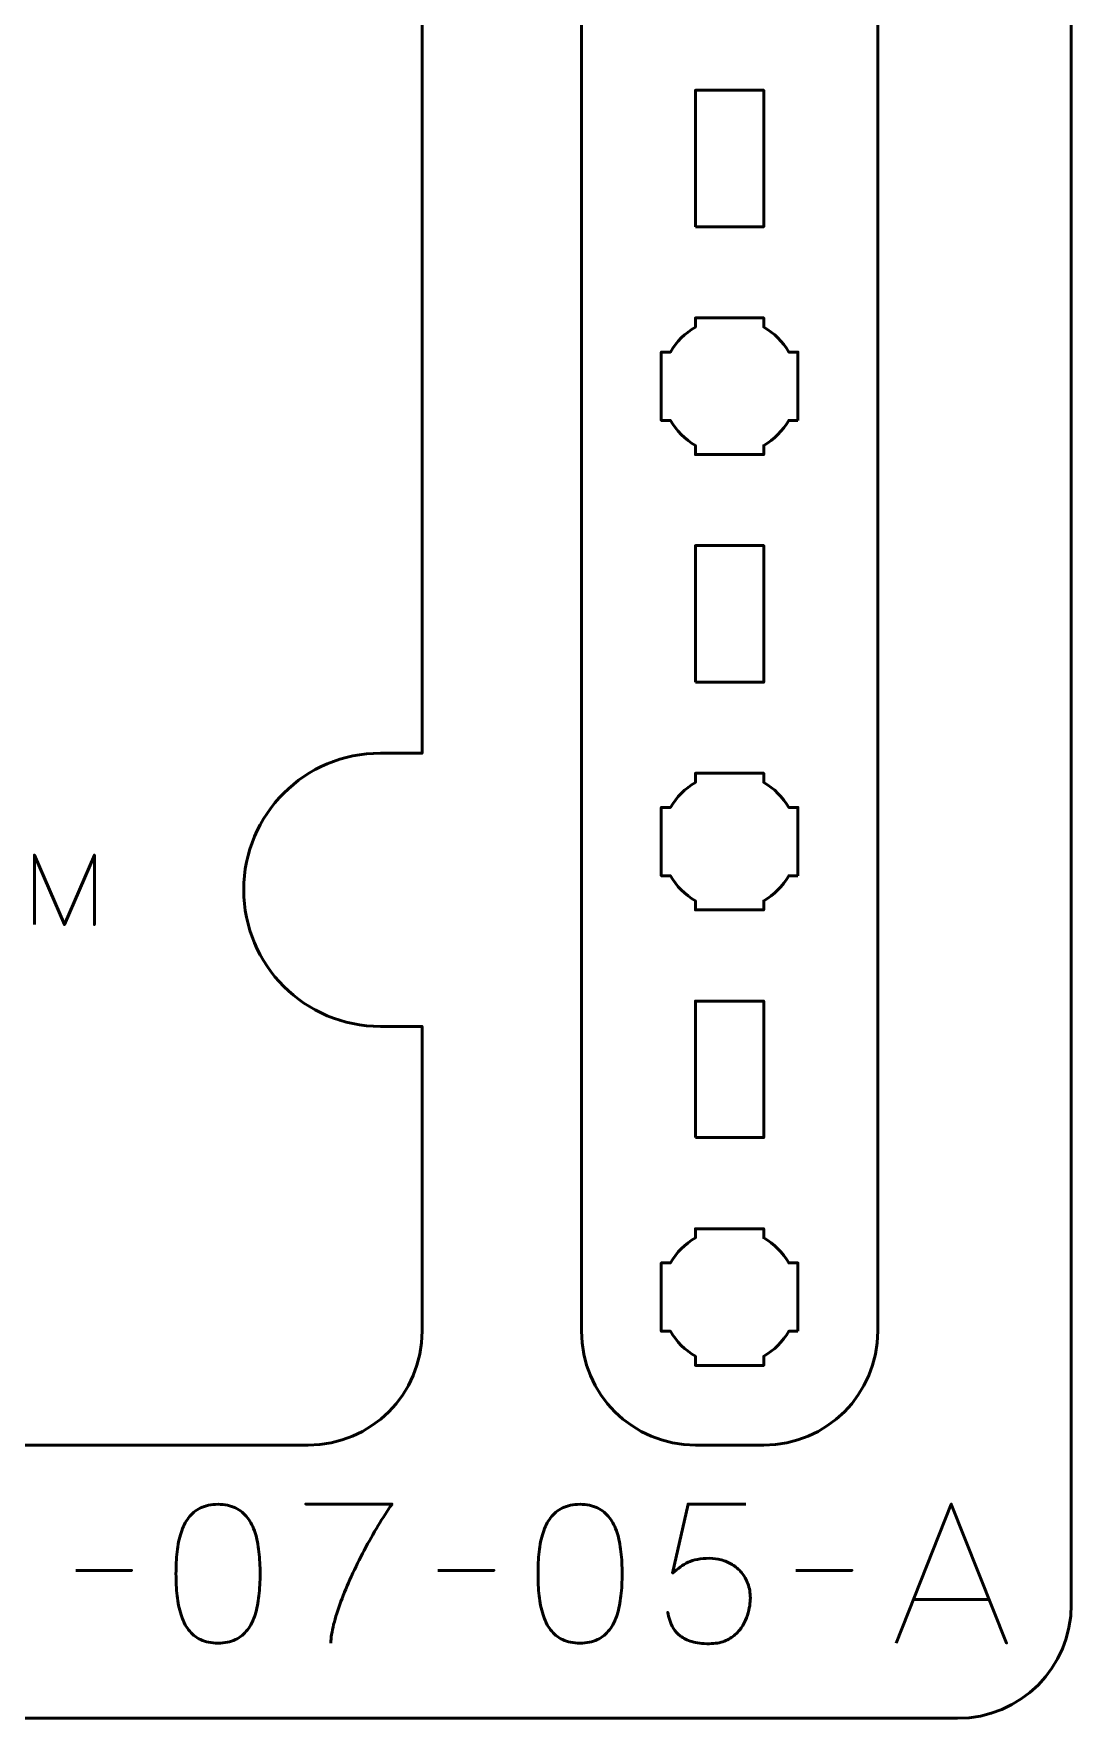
# Model space of a CAD drawing. Header units: centimetres. Extents: x -21 to 0, y -29.7 to 0.
# Drawn here: x -4.56 to 0, y -29.7 to -22.3 of the extents above; entities that cross this region are included whole.
import ezdxf

# ---------------------------------------------------------------- set-up
doc = ezdxf.new("R2010")
doc.units = ezdxf.units.CM
doc.header["$MEASUREMENT"] = 0
doc.layers.add('Layer 1', color=7, linetype='Continuous')

msp = doc.modelspace()

# ---------------------------------------------------------------- linework, layer by layer
at = {"layer": 'Layer 1', "color": 22, "lineweight": 53}
msp.add_open_spline([(-21.00003, -29.19995), (-21.00003, -29.19995), (-21.00003, -0.49992), (-21.00003, -0.49992), (-21.00003, -0.49992), (-21.00003, -0.22295), (-20.77694, 0.00004), (-20.49994, 0.00004), (-20.49994, 0.00004), (-20.49994, 0.00004), (-0.50008, 0.00004), (-0.50008, 0.00004), (-0.50008, 0.00004), (-0.22294, 0.00004), (0.00002, -0.22295), (0.00002, -0.49992), (0.00002, -0.49992), (0.00002, -0.49992), (0.00002, -29.19995), (0.00002, -29.19995), (0.00002, -29.19995), (0.00002, -29.47695), (-0.22294, -29.70004), (-0.50008, -29.70004), (-0.50008, -29.70004), (-0.50008, -29.70004), (-20.49994, -29.70004), (-20.49994, -29.70004), (-20.49994, -29.70004), (-20.77694, -29.70004), (-21.00003, -29.47695), (-21.00003, -29.19995)], degree=3, knots=[0, 0, 0, 0, 0.125, 0.125, 0.125, 0.125, 0.25, 0.25, 0.25, 0.25, 0.375, 0.375, 0.375, 0.375, 0.5, 0.5, 0.5, 0.5, 0.625, 0.625, 0.625, 0.625, 0.75, 0.75, 0.75, 0.75, 0.875, 0.875, 0.875, 0.875, 1, 1, 1, 1], dxfattribs=at)
at = {"layer": 'Layer 1', "color": 114, "lineweight": 53}
for points, knots in [([(-8.15002, -27.99995), (-8.15002, -27.99995), (-8.15002, -26.55), (-8.15002, -26.55), (-8.15002, -26.55), (-8.15002, -26.55), (-7.9125, -26.55), (-7.9125, -26.55), (-7.9125, -26.55), (-7.58118, -26.55), (-7.3125, -26.28131), (-7.3125, -25.95), (-7.3125, -25.95), (-7.3125, -25.61869), (-7.58118, -25.35), (-7.9125, -25.35), (-7.9125, -25.35), (-7.9125, -25.35), (-8.15002, -25.35), (-8.15002, -25.35), (-8.15002, -25.35), (-8.15002, -25.35), (-8.15002, -19.05), (-8.15002, -19.05), (-8.15002, -19.05), (-8.15002, -19.05), (-7.9125, -19.05), (-7.9125, -19.05), (-7.9125, -19.05), (-7.58118, -19.05), (-7.3125, -18.78132), (-7.3125, -18.45), (-7.3125, -18.45), (-7.3125, -18.11868), (-7.58118, -17.85), (-7.9125, -17.85), (-7.9125, -17.85), (-7.9125, -17.85), (-8.15002, -17.85), (-8.15002, -17.85), (-8.15002, -17.85), (-8.15002, -17.85), (-8.15002, -15.70005), (-8.15002, -15.70005), (-8.15002, -15.70005), (-8.15002, -15.42305), (-7.92693, -15.19995), (-7.64993, -15.19995), (-7.64993, -15.19995), (-7.64993, -15.19995), (-3.35007, -15.19995), (-3.35007, -15.19995), (-3.35007, -15.19995), (-3.07293, -15.19995), (-2.84997, -15.42305), (-2.84997, -15.70005), (-2.84997, -15.70005), (-2.84997, -15.70005), (-2.84997, -15.84998), (-2.84997, -15.84998), (-2.84997, -15.84998), (-2.84997, -15.84998), (-2.84997, -17.1615), (-2.84997, -17.1615), (-2.84997, -17.1615), (-2.84997, -17.1615), (-3.083, -17.1615), (-3.083, -17.1615), (-3.083, -17.1615), (-3.41432, -17.1615), (-3.683, -17.43018), (-3.683, -17.7615), (-3.683, -17.7615), (-3.683, -18.09282), (-3.41432, -18.3615), (-3.083, -18.3615), (-3.083, -18.3615), (-3.083, -18.3615), (-2.84997, -18.3615), (-2.84997, -18.3615), (-2.84997, -18.3615), (-2.84997, -18.3615), (-2.84997, -20.25), (-2.84997, -20.25), (-2.84997, -20.25), (-2.84997, -20.25), (-3.5875, -20.25), (-3.5875, -20.25), (-3.5875, -20.25), (-3.91882, -20.25), (-4.1875, -20.51868), (-4.1875, -20.85), (-4.1875, -20.85), (-4.1875, -21.18132), (-3.91882, -21.45), (-3.5875, -21.45), (-3.5875, -21.45), (-3.5875, -21.45), (-2.84997, -21.45), (-2.84997, -21.45), (-2.84997, -21.45), (-2.84997, -21.45), (-2.84997, -25.4615), (-2.84997, -25.4615), (-2.84997, -25.4615), (-2.84997, -25.4615), (-3.033, -25.4615), (-3.033, -25.4615), (-3.033, -25.4615), (-3.36432, -25.4615), (-3.633, -25.73019), (-3.633, -26.0615), (-3.633, -26.0615), (-3.633, -26.39281), (-3.36432, -26.6615), (-3.033, -26.6615), (-3.033, -26.6615), (-3.033, -26.6615), (-2.84997, -26.6615), (-2.84997, -26.6615), (-2.84997, -26.6615), (-2.84997, -26.6615), (-2.84997, -27.99995), (-2.84997, -27.99995), (-2.84997, -27.99995), (-2.84997, -28.27695), (-3.07293, -28.50005), (-3.35007, -28.50005), (-3.35007, -28.50005), (-3.35007, -28.50005), (-7.64993, -28.50005), (-7.64993, -28.50005), (-7.64993, -28.50005), (-7.92693, -28.50005), (-8.15002, -28.27695), (-8.15002, -27.99995)], [0, 0, 0, 0, 0.0294118, 0.0294118, 0.0294118, 0.0294118, 0.0588235, 0.0588235, 0.0588235, 0.0588235, 0.0882353, 0.0882353, 0.0882353, 0.0882353, 0.1176471, 0.1176471, 0.1176471, 0.1176471, 0.1470588, 0.1470588, 0.1470588, 0.1470588, 0.1764706, 0.1764706, 0.1764706, 0.1764706, 0.2058824, 0.2058824, 0.2058824, 0.2058824, 0.2352941, 0.2352941, 0.2352941, 0.2352941, 0.2647059, 0.2647059, 0.2647059, 0.2647059, 0.2941176, 0.2941176, 0.2941176, 0.2941176, 0.3235294, 0.3235294, 0.3235294, 0.3235294, 0.3529412, 0.3529412, 0.3529412, 0.3529412, 0.3823529, 0.3823529, 0.3823529, 0.3823529, 0.4117647, 0.4117647, 0.4117647, 0.4117647, 0.4411765, 0.4411765, 0.4411765, 0.4411765, 0.4705882, 0.4705882, 0.4705882, 0.4705882, 0.5, 0.5, 0.5, 0.5, 0.5294118, 0.5294118, 0.5294118, 0.5294118, 0.5588235, 0.5588235, 0.5588235, 0.5588235, 0.5882353, 0.5882353, 0.5882353, 0.5882353, 0.6176471, 0.6176471, 0.6176471, 0.6176471, 0.6470588, 0.6470588, 0.6470588, 0.6470588, 0.6764706, 0.6764706, 0.6764706, 0.6764706, 0.7058824, 0.7058824, 0.7058824, 0.7058824, 0.7352941, 0.7352941, 0.7352941, 0.7352941, 0.7647059, 0.7647059, 0.7647059, 0.7647059, 0.7941176, 0.7941176, 0.7941176, 0.7941176, 0.8235294, 0.8235294, 0.8235294, 0.8235294, 0.8529412, 0.8529412, 0.8529412, 0.8529412, 0.8823529, 0.8823529, 0.8823529, 0.8823529, 0.9117647, 0.9117647, 0.9117647, 0.9117647, 0.9411765, 0.9411765, 0.9411765, 0.9411765, 0.9705882, 0.9705882, 0.9705882, 0.9705882, 1, 1, 1, 1]), ([(-2.15, -27.99996), (-2.15, -27.99996), (-2.15, -21.69999), (-2.15, -21.69999), (-2.15, -21.69999), (-2.15, -21.42302), (-1.92691, -21.20003), (-1.64991, -21.20003), (-1.64991, -21.20003), (-1.64991, -21.20003), (-1.3499, -21.20003), (-1.3499, -21.20003), (-1.3499, -21.20003), (-1.07294, -21.20003), (-0.84998, -21.42302), (-0.84998, -21.69999), (-0.84998, -21.69999), (-0.84998, -21.69999), (-0.84998, -27.99996), (-0.84998, -27.99996), (-0.84998, -27.99996), (-0.84998, -28.27696), (-1.07294, -28.50005), (-1.3499, -28.50005), (-1.3499, -28.50005), (-1.3499, -28.50005), (-1.64991, -28.50005), (-1.64991, -28.50005), (-1.64991, -28.50005), (-1.92691, -28.50005), (-2.15, -28.27696), (-2.15, -27.99996)], [0, 0, 0, 0, 0.125, 0.125, 0.125, 0.125, 0.25, 0.25, 0.25, 0.25, 0.375, 0.375, 0.375, 0.375, 0.5, 0.5, 0.5, 0.5, 0.625, 0.625, 0.625, 0.625, 0.75, 0.75, 0.75, 0.75, 0.875, 0.875, 0.875, 0.875, 1, 1, 1, 1])]:
    msp.add_open_spline(points, degree=3, knots=knots, dxfattribs=at)
at = {"layer": 'Layer 1', "lineweight": 53}
for points, knots in [([(-1.64991, -23.14998), (-1.64991, -23.14998), (-1.64991, -22.54997), (-1.64991, -22.54997), (-1.64991, -22.54997), (-1.64991, -22.54997), (-1.3499, -22.54997), (-1.3499, -22.54997), (-1.3499, -22.54997), (-1.3499, -22.54997), (-1.3499, -23.14998), (-1.3499, -23.14998), (-1.3499, -23.14998), (-1.3499, -23.14998), (-1.64991, -23.14998), (-1.64991, -23.14998)], [0, 0, 0, 0, 0.25, 0.25, 0.25, 0.25, 0.5, 0.5, 0.5, 0.5, 0.75, 0.75, 0.75, 0.75, 1, 1, 1, 1]), ([(-1.19997, -24.0001), (-1.19997, -24.0001), (-1.24008, -24.0001), (-1.24008, -24.0001), (-1.24008, -24.0001), (-1.2664, -24.04557), (-1.30443, -24.08346), (-1.3499, -24.10992), (-1.3499, -24.10992), (-1.3499, -24.10992), (-1.3499, -24.15003), (-1.3499, -24.15003), (-1.3499, -24.15003), (-1.3499, -24.15003), (-1.49998, -24.15003), (-1.49998, -24.15003), (-1.49998, -24.15003), (-1.49998, -24.15003), (-1.64991, -24.15003), (-1.64991, -24.15003), (-1.64991, -24.15003), (-1.64991, -24.15003), (-1.64991, -24.10992), (-1.64991, -24.10992), (-1.64991, -24.10992), (-1.69552, -24.08346), (-1.73344, -24.04557), (-1.75976, -24.0001), (-1.75976, -24.0001), (-1.75976, -24.0001), (-1.79998, -24.0001), (-1.79998, -24.0001), (-1.79998, -24.0001), (-1.79998, -24.0001), (-1.79998, -23.85003), (-1.79998, -23.85003), (-1.79998, -23.85003), (-1.79998, -23.85003), (-1.79998, -23.7001), (-1.79998, -23.7001), (-1.79998, -23.7001), (-1.79998, -23.7001), (-1.75976, -23.7001), (-1.75976, -23.7001), (-1.75976, -23.7001), (-1.73344, -23.65448), (-1.69552, -23.61656), (-1.64991, -23.59024), (-1.64991, -23.59024), (-1.64991, -23.59024), (-1.64991, -23.55003), (-1.64991, -23.55003), (-1.64991, -23.55003), (-1.64991, -23.55003), (-1.49998, -23.55003), (-1.49998, -23.55003), (-1.49998, -23.55003), (-1.49998, -23.55003), (-1.3499, -23.55003), (-1.3499, -23.55003), (-1.3499, -23.55003), (-1.3499, -23.55003), (-1.3499, -23.59024), (-1.3499, -23.59024), (-1.3499, -23.59024), (-1.30443, -23.61656), (-1.2664, -23.65448), (-1.24008, -23.7001), (-1.24008, -23.7001), (-1.24008, -23.7001), (-1.19997, -23.7001), (-1.19997, -23.7001), (-1.19997, -23.7001), (-1.19997, -23.7001), (-1.19997, -23.85003), (-1.19997, -23.85003), (-1.19997, -23.85003), (-1.19997, -23.85003), (-1.19997, -24.0001), (-1.19997, -24.0001)], [0, 0, 0, 0, 0.05, 0.05, 0.05, 0.05, 0.1, 0.1, 0.1, 0.1, 0.15, 0.15, 0.15, 0.15, 0.2, 0.2, 0.2, 0.2, 0.25, 0.25, 0.25, 0.25, 0.3, 0.3, 0.3, 0.3, 0.35, 0.35, 0.35, 0.35, 0.4, 0.4, 0.4, 0.4, 0.45, 0.45, 0.45, 0.45, 0.5, 0.5, 0.5, 0.5, 0.55, 0.55, 0.55, 0.55, 0.6, 0.6, 0.6, 0.6, 0.65, 0.65, 0.65, 0.65, 0.7, 0.7, 0.7, 0.7, 0.75, 0.75, 0.75, 0.75, 0.8, 0.8, 0.8, 0.8, 0.85, 0.85, 0.85, 0.85, 0.9, 0.9, 0.9, 0.9, 0.95, 0.95, 0.95, 0.95, 1, 1, 1, 1]), ([(-1.64991, -25.15004), (-1.64991, -25.15004), (-1.64991, -24.55005), (-1.64991, -24.55005), (-1.64991, -24.55005), (-1.64991, -24.55005), (-1.3499, -24.55005), (-1.3499, -24.55005), (-1.3499, -24.55005), (-1.3499, -24.55005), (-1.3499, -25.15004), (-1.3499, -25.15004), (-1.3499, -25.15004), (-1.3499, -25.15004), (-1.64991, -25.15004), (-1.64991, -25.15004)], [0, 0, 0, 0, 0.25, 0.25, 0.25, 0.25, 0.5, 0.5, 0.5, 0.5, 0.75, 0.75, 0.75, 0.75, 1, 1, 1, 1]), ([(-1.19997, -26.00002), (-1.19997, -26.00002), (-1.24008, -26.00002), (-1.24008, -26.00002), (-1.24008, -26.00002), (-1.2664, -26.0455), (-1.30443, -26.08353), (-1.3499, -26.10984), (-1.3499, -26.10984), (-1.3499, -26.10984), (-1.3499, -26.14995), (-1.3499, -26.14995), (-1.3499, -26.14995), (-1.3499, -26.14995), (-1.49998, -26.14995), (-1.49998, -26.14995), (-1.49998, -26.14995), (-1.49998, -26.14995), (-1.64991, -26.14995), (-1.64991, -26.14995), (-1.64991, -26.14995), (-1.64991, -26.14995), (-1.64991, -26.10984), (-1.64991, -26.10984), (-1.64991, -26.10984), (-1.69552, -26.08353), (-1.73344, -26.0455), (-1.75976, -26.00002), (-1.75976, -26.00002), (-1.75976, -26.00002), (-1.79998, -26.00002), (-1.79998, -26.00002), (-1.79998, -26.00002), (-1.79998, -26.00002), (-1.79998, -25.84995), (-1.79998, -25.84995), (-1.79998, -25.84995), (-1.79998, -25.84995), (-1.79998, -25.70002), (-1.79998, -25.70002), (-1.79998, -25.70002), (-1.79998, -25.70002), (-1.75976, -25.70002), (-1.75976, -25.70002), (-1.75976, -25.70002), (-1.73344, -25.65455), (-1.69552, -25.61652), (-1.64991, -25.5902), (-1.64991, -25.5902), (-1.64991, -25.5902), (-1.64991, -25.54995), (-1.64991, -25.54995), (-1.64991, -25.54995), (-1.64991, -25.54995), (-1.49998, -25.54995), (-1.49998, -25.54995), (-1.49998, -25.54995), (-1.49998, -25.54995), (-1.3499, -25.54995), (-1.3499, -25.54995), (-1.3499, -25.54995), (-1.3499, -25.54995), (-1.3499, -25.5902), (-1.3499, -25.5902), (-1.3499, -25.5902), (-1.30443, -25.61652), (-1.2664, -25.65455), (-1.24008, -25.70002), (-1.24008, -25.70002), (-1.24008, -25.70002), (-1.19997, -25.70002), (-1.19997, -25.70002), (-1.19997, -25.70002), (-1.19997, -25.70002), (-1.19997, -25.84995), (-1.19997, -25.84995), (-1.19997, -25.84995), (-1.19997, -25.84995), (-1.19997, -26.00002), (-1.19997, -26.00002)], [0, 0, 0, 0, 0.05, 0.05, 0.05, 0.05, 0.1, 0.1, 0.1, 0.1, 0.15, 0.15, 0.15, 0.15, 0.2, 0.2, 0.2, 0.2, 0.25, 0.25, 0.25, 0.25, 0.3, 0.3, 0.3, 0.3, 0.35, 0.35, 0.35, 0.35, 0.4, 0.4, 0.4, 0.4, 0.45, 0.45, 0.45, 0.45, 0.5, 0.5, 0.5, 0.5, 0.55, 0.55, 0.55, 0.55, 0.6, 0.6, 0.6, 0.6, 0.65, 0.65, 0.65, 0.65, 0.7, 0.7, 0.7, 0.7, 0.75, 0.75, 0.75, 0.75, 0.8, 0.8, 0.8, 0.8, 0.85, 0.85, 0.85, 0.85, 0.9, 0.9, 0.9, 0.9, 0.95, 0.95, 0.95, 0.95, 1, 1, 1, 1]), ([(-1.64991, -27.15001), (-1.64991, -27.15001), (-1.64991, -26.55), (-1.64991, -26.55), (-1.64991, -26.55), (-1.64991, -26.55), (-1.3499, -26.55), (-1.3499, -26.55), (-1.3499, -26.55), (-1.3499, -26.55), (-1.3499, -27.15001), (-1.3499, -27.15001), (-1.3499, -27.15001), (-1.3499, -27.15001), (-1.64991, -27.15001), (-1.64991, -27.15001)], [0, 0, 0, 0, 0.25, 0.25, 0.25, 0.25, 0.5, 0.5, 0.5, 0.5, 0.75, 0.75, 0.75, 0.75, 1, 1, 1, 1]), ([(-1.19997, -27.99996), (-1.19997, -27.99996), (-1.24008, -27.99996), (-1.24008, -27.99996), (-1.24008, -27.99996), (-1.2664, -28.04557), (-1.30443, -28.08349), (-1.3499, -28.10981), (-1.3499, -28.10981), (-1.3499, -28.10981), (-1.3499, -28.15003), (-1.3499, -28.15003), (-1.3499, -28.15003), (-1.3499, -28.15003), (-1.49998, -28.15003), (-1.49998, -28.15003), (-1.49998, -28.15003), (-1.49998, -28.15003), (-1.64991, -28.15003), (-1.64991, -28.15003), (-1.64991, -28.15003), (-1.64991, -28.15003), (-1.64991, -28.10981), (-1.64991, -28.10981), (-1.64991, -28.10981), (-1.69552, -28.08349), (-1.73344, -28.04557), (-1.75976, -27.99996), (-1.75976, -27.99996), (-1.75976, -27.99996), (-1.79998, -27.99996), (-1.79998, -27.99996), (-1.79998, -27.99996), (-1.79998, -27.99996), (-1.79998, -27.85003), (-1.79998, -27.85003), (-1.79998, -27.85003), (-1.79998, -27.85003), (-1.79998, -27.69995), (-1.79998, -27.69995), (-1.79998, -27.69995), (-1.79998, -27.69995), (-1.75976, -27.69995), (-1.75976, -27.69995), (-1.75976, -27.69995), (-1.73344, -27.65448), (-1.69552, -27.61645), (-1.64991, -27.59013), (-1.64991, -27.59013), (-1.64991, -27.59013), (-1.64991, -27.55002), (-1.64991, -27.55002), (-1.64991, -27.55002), (-1.64991, -27.55002), (-1.49998, -27.55002), (-1.49998, -27.55002), (-1.49998, -27.55002), (-1.49998, -27.55002), (-1.3499, -27.55002), (-1.3499, -27.55002), (-1.3499, -27.55002), (-1.3499, -27.55002), (-1.3499, -27.59013), (-1.3499, -27.59013), (-1.3499, -27.59013), (-1.30443, -27.61645), (-1.2664, -27.65448), (-1.24008, -27.69995), (-1.24008, -27.69995), (-1.24008, -27.69995), (-1.19997, -27.69995), (-1.19997, -27.69995), (-1.19997, -27.69995), (-1.19997, -27.69995), (-1.19997, -27.85003), (-1.19997, -27.85003), (-1.19997, -27.85003), (-1.19997, -27.85003), (-1.19997, -27.99996), (-1.19997, -27.99996)], [0, 0, 0, 0, 0.05, 0.05, 0.05, 0.05, 0.1, 0.1, 0.1, 0.1, 0.15, 0.15, 0.15, 0.15, 0.2, 0.2, 0.2, 0.2, 0.25, 0.25, 0.25, 0.25, 0.3, 0.3, 0.3, 0.3, 0.35, 0.35, 0.35, 0.35, 0.4, 0.4, 0.4, 0.4, 0.45, 0.45, 0.45, 0.45, 0.5, 0.5, 0.5, 0.5, 0.55, 0.55, 0.55, 0.55, 0.6, 0.6, 0.6, 0.6, 0.65, 0.65, 0.65, 0.65, 0.7, 0.7, 0.7, 0.7, 0.75, 0.75, 0.75, 0.75, 0.8, 0.8, 0.8, 0.8, 0.85, 0.85, 0.85, 0.85, 0.9, 0.9, 0.9, 0.9, 0.95, 0.95, 0.95, 0.95, 1, 1, 1, 1])]:
    msp.add_open_spline(points, degree=3, knots=knots, dxfattribs=at)
at = {"layer": 'Layer 1', "color": 30, "lineweight": 53}
for points, knots in [([(-4.55175, -26.21453), (-4.55175, -26.21453), (-4.55175, -25.90931), (-4.55175, -25.90931), (-4.55175, -25.90931), (-4.55175, -25.90931), (-4.42052, -26.21453), (-4.42052, -26.21453), (-4.42052, -26.21453), (-4.42052, -26.21453), (-4.28886, -25.90931), (-4.28886, -25.90931), (-4.28886, -25.90931), (-4.28886, -25.90931), (-4.28886, -26.21453), (-4.28886, -26.21453), (-4.28886, -26.21453), (-4.28886, -26.21453), (-4.28886, -25.90931), (-4.28886, -25.90931), (-4.28886, -25.90931), (-4.28886, -25.90931), (-4.42052, -26.21453), (-4.42052, -26.21453), (-4.42052, -26.21453), (-4.42052, -26.21453), (-4.55175, -25.90931), (-4.55175, -25.90931), (-4.55175, -25.90931), (-4.55175, -25.90931), (-4.55175, -26.21453), (-4.55175, -26.21453)], [0, 0, 0, 0, 0.125, 0.125, 0.125, 0.125, 0.25, 0.25, 0.25, 0.25, 0.375, 0.375, 0.375, 0.375, 0.5, 0.5, 0.5, 0.5, 0.625, 0.625, 0.625, 0.625, 0.75, 0.75, 0.75, 0.75, 0.875, 0.875, 0.875, 0.875, 1, 1, 1, 1]), ([(-3.74579, -29.36992), (-3.71615, -29.36978), (-3.69061, -29.36456), (-3.6693, -29.3544), (-3.6693, -29.3544), (-3.64814, -29.34424), (-3.6305, -29.3297), (-3.61639, -29.31122), (-3.61639, -29.31122), (-3.60242, -29.29259), (-3.59141, -29.27058), (-3.58322, -29.24518), (-3.58322, -29.24518), (-3.57518, -29.21978), (-3.5694, -29.19198), (-3.56615, -29.1615), (-3.56615, -29.1615), (-3.56276, -29.13102), (-3.56107, -29.09899), (-3.56121, -29.06512), (-3.56121, -29.06512), (-3.56107, -29.03139), (-3.56276, -28.99936), (-3.56615, -28.96902), (-3.56615, -28.96902), (-3.5694, -28.93868), (-3.57518, -28.91074), (-3.58322, -28.88534), (-3.58322, -28.88534), (-3.59141, -28.86008), (-3.60242, -28.83807), (-3.61639, -28.8193), (-3.61639, -28.8193), (-3.6305, -28.80068), (-3.64814, -28.78614), (-3.6693, -28.77598), (-3.6693, -28.77598), (-3.69061, -28.76568), (-3.71615, -28.76046), (-3.74579, -28.76032), (-3.74579, -28.76032), (-3.77542, -28.76046), (-3.80096, -28.76568), (-3.82227, -28.77598), (-3.82227, -28.77598), (-3.84343, -28.78614), (-3.86107, -28.80068), (-3.87518, -28.8193), (-3.87518, -28.8193), (-3.88916, -28.83807), (-3.90016, -28.86008), (-3.90835, -28.88534), (-3.90835, -28.88534), (-3.91639, -28.91074), (-3.92218, -28.93868), (-3.92542, -28.96902), (-3.92542, -28.96902), (-3.92881, -28.99936), (-3.9305, -29.03139), (-3.93036, -29.06512), (-3.93036, -29.06512), (-3.9305, -29.09899), (-3.92881, -29.13102), (-3.92542, -29.1615), (-3.92542, -29.1615), (-3.92218, -29.19198), (-3.91639, -29.21978), (-3.90835, -29.24518), (-3.90835, -29.24518), (-3.90016, -29.27058), (-3.88916, -29.29259), (-3.87518, -29.31122), (-3.87518, -29.31122), (-3.86107, -29.3297), (-3.84343, -29.34424), (-3.82227, -29.3544), (-3.82227, -29.3544), (-3.80096, -29.36456), (-3.77542, -29.36978), (-3.74579, -29.36992)], [0, 0, 0, 0, 0.05, 0.05, 0.05, 0.05, 0.1, 0.1, 0.1, 0.1, 0.15, 0.15, 0.15, 0.15, 0.2, 0.2, 0.2, 0.2, 0.25, 0.25, 0.25, 0.25, 0.3, 0.3, 0.3, 0.3, 0.35, 0.35, 0.35, 0.35, 0.4, 0.4, 0.4, 0.4, 0.45, 0.45, 0.45, 0.45, 0.5, 0.5, 0.5, 0.5, 0.55, 0.55, 0.55, 0.55, 0.6, 0.6, 0.6, 0.6, 0.65, 0.65, 0.65, 0.65, 0.7, 0.7, 0.7, 0.7, 0.75, 0.75, 0.75, 0.75, 0.8, 0.8, 0.8, 0.8, 0.85, 0.85, 0.85, 0.85, 0.9, 0.9, 0.9, 0.9, 0.95, 0.95, 0.95, 0.95, 1, 1, 1, 1]), ([(-3.74579, -29.36992), (-3.71615, -29.36978), (-3.69061, -29.36456), (-3.6693, -29.3544), (-3.6693, -29.3544), (-3.64814, -29.34424), (-3.6305, -29.3297), (-3.61639, -29.31122), (-3.61639, -29.31122), (-3.60242, -29.29259), (-3.59141, -29.27058), (-3.58322, -29.24518), (-3.58322, -29.24518), (-3.57518, -29.21978), (-3.5694, -29.19198), (-3.56615, -29.1615), (-3.56615, -29.1615), (-3.56276, -29.13102), (-3.56107, -29.09899), (-3.56121, -29.06512), (-3.56121, -29.06512), (-3.56107, -29.03139), (-3.56276, -28.99936), (-3.56615, -28.96902), (-3.56615, -28.96902), (-3.5694, -28.93868), (-3.57518, -28.91074), (-3.58322, -28.88534), (-3.58322, -28.88534), (-3.59141, -28.86008), (-3.60242, -28.83807), (-3.61639, -28.8193), (-3.61639, -28.8193), (-3.6305, -28.80068), (-3.64814, -28.78614), (-3.6693, -28.77598), (-3.6693, -28.77598), (-3.69061, -28.76568), (-3.71615, -28.76046), (-3.74579, -28.76032), (-3.74579, -28.76032), (-3.77542, -28.76046), (-3.80096, -28.76568), (-3.82227, -28.77598), (-3.82227, -28.77598), (-3.84343, -28.78614), (-3.86107, -28.80068), (-3.87518, -28.8193), (-3.87518, -28.8193), (-3.88916, -28.83807), (-3.90016, -28.86008), (-3.90835, -28.88534), (-3.90835, -28.88534), (-3.91639, -28.91074), (-3.92218, -28.93868), (-3.92542, -28.96902), (-3.92542, -28.96902), (-3.92881, -28.99936), (-3.9305, -29.03139), (-3.93036, -29.06512), (-3.93036, -29.06512), (-3.9305, -29.09899), (-3.92881, -29.13102), (-3.92542, -29.1615), (-3.92542, -29.1615), (-3.92218, -29.19198), (-3.91639, -29.21978), (-3.90835, -29.24518), (-3.90835, -29.24518), (-3.90016, -29.27058), (-3.88916, -29.29259), (-3.87518, -29.31122), (-3.87518, -29.31122), (-3.86107, -29.3297), (-3.84343, -29.34424), (-3.82227, -29.3544), (-3.82227, -29.3544), (-3.80096, -29.36456), (-3.77542, -29.36978), (-3.74579, -29.36992)], [0, 0, 0, 0, 0.05, 0.05, 0.05, 0.05, 0.1, 0.1, 0.1, 0.1, 0.15, 0.15, 0.15, 0.15, 0.2, 0.2, 0.2, 0.2, 0.25, 0.25, 0.25, 0.25, 0.3, 0.3, 0.3, 0.3, 0.35, 0.35, 0.35, 0.35, 0.4, 0.4, 0.4, 0.4, 0.45, 0.45, 0.45, 0.45, 0.5, 0.5, 0.5, 0.5, 0.55, 0.55, 0.55, 0.55, 0.6, 0.6, 0.6, 0.6, 0.65, 0.65, 0.65, 0.65, 0.7, 0.7, 0.7, 0.7, 0.75, 0.75, 0.75, 0.75, 0.8, 0.8, 0.8, 0.8, 0.85, 0.85, 0.85, 0.85, 0.9, 0.9, 0.9, 0.9, 0.95, 0.95, 0.95, 0.95, 1, 1, 1, 1]), ([(-3.25048, -29.36992), (-3.25006, -29.34635), (-3.24597, -29.31912), (-3.23821, -29.28808), (-3.23821, -29.28808), (-3.23044, -29.25689), (-3.21986, -29.2233), (-3.20646, -29.18732), (-3.20646, -29.18732), (-3.19305, -29.15134), (-3.17753, -29.11437), (-3.16003, -29.07613), (-3.16003, -29.07613), (-3.14267, -29.03788), (-3.12391, -29.00007), (-3.10401, -28.96239), (-3.10401, -28.96239), (-3.08411, -28.92471), (-3.06379, -28.88859), (-3.04305, -28.85402), (-3.04305, -28.85402), (-3.0223, -28.81958), (-3.00198, -28.78812), (-2.98209, -28.75947), (-2.98209, -28.75947), (-2.98209, -28.75947), (-3.36055, -28.75947), (-3.36055, -28.75947), (-3.36055, -28.75947), (-3.36055, -28.75947), (-2.98209, -28.75947), (-2.98209, -28.75947), (-2.98209, -28.75947), (-3.00198, -28.78812), (-3.0223, -28.81958), (-3.04305, -28.85402), (-3.04305, -28.85402), (-3.06379, -28.88859), (-3.08411, -28.92471), (-3.10401, -28.96239), (-3.10401, -28.96239), (-3.12391, -29.00007), (-3.14267, -29.03788), (-3.16003, -29.07613), (-3.16003, -29.07613), (-3.17753, -29.11437), (-3.19305, -29.15134), (-3.20646, -29.18732), (-3.20646, -29.18732), (-3.21986, -29.2233), (-3.23044, -29.25689), (-3.23821, -29.28808), (-3.23821, -29.28808), (-3.24597, -29.31912), (-3.25006, -29.34635), (-3.25048, -29.36992)], [0, 0, 0, 0, 0.0714286, 0.0714286, 0.0714286, 0.0714286, 0.1428571, 0.1428571, 0.1428571, 0.1428571, 0.2142857, 0.2142857, 0.2142857, 0.2142857, 0.2857143, 0.2857143, 0.2857143, 0.2857143, 0.3571429, 0.3571429, 0.3571429, 0.3571429, 0.4285714, 0.4285714, 0.4285714, 0.4285714, 0.5, 0.5, 0.5, 0.5, 0.5714286, 0.5714286, 0.5714286, 0.5714286, 0.6428571, 0.6428571, 0.6428571, 0.6428571, 0.7142857, 0.7142857, 0.7142857, 0.7142857, 0.7857143, 0.7857143, 0.7857143, 0.7857143, 0.8571429, 0.8571429, 0.8571429, 0.8571429, 0.9285714, 0.9285714, 0.9285714, 0.9285714, 1, 1, 1, 1]), ([(-2.15659, -29.36992), (-2.12695, -29.36978), (-2.10141, -29.36456), (-2.0801, -29.3544), (-2.0801, -29.3544), (-2.05894, -29.34424), (-2.0413, -29.3297), (-2.02719, -29.31122), (-2.02719, -29.31122), (-2.01322, -29.29259), (-2.00221, -29.27058), (-1.99402, -29.24518), (-1.99402, -29.24518), (-1.98598, -29.21978), (-1.9802, -29.19198), (-1.97695, -29.1615), (-1.97695, -29.1615), (-1.97356, -29.13102), (-1.97187, -29.09899), (-1.97201, -29.06512), (-1.97201, -29.06512), (-1.97187, -29.03139), (-1.97356, -28.99936), (-1.97695, -28.96902), (-1.97695, -28.96902), (-1.9802, -28.93868), (-1.98598, -28.91074), (-1.99402, -28.88534), (-1.99402, -28.88534), (-2.00221, -28.86008), (-2.01322, -28.83807), (-2.02719, -28.8193), (-2.02719, -28.8193), (-2.0413, -28.80068), (-2.05894, -28.78614), (-2.0801, -28.77598), (-2.0801, -28.77598), (-2.10141, -28.76568), (-2.12695, -28.76046), (-2.15659, -28.76032), (-2.15659, -28.76032), (-2.18622, -28.76046), (-2.21176, -28.76568), (-2.23307, -28.77598), (-2.23307, -28.77598), (-2.25423, -28.78614), (-2.27187, -28.80068), (-2.28598, -28.8193), (-2.28598, -28.8193), (-2.29996, -28.83807), (-2.31096, -28.86008), (-2.31915, -28.88534), (-2.31915, -28.88534), (-2.32719, -28.91074), (-2.33298, -28.93868), (-2.33622, -28.96902), (-2.33622, -28.96902), (-2.33961, -28.99936), (-2.3413, -29.03139), (-2.34116, -29.06512), (-2.34116, -29.06512), (-2.3413, -29.09899), (-2.33961, -29.13102), (-2.33622, -29.1615), (-2.33622, -29.1615), (-2.33298, -29.19198), (-2.32719, -29.21978), (-2.31915, -29.24518), (-2.31915, -29.24518), (-2.31096, -29.27058), (-2.29996, -29.29259), (-2.28598, -29.31122), (-2.28598, -29.31122), (-2.27187, -29.3297), (-2.25423, -29.34424), (-2.23307, -29.3544), (-2.23307, -29.3544), (-2.21176, -29.36456), (-2.18622, -29.36978), (-2.15659, -29.36992)], [0, 0, 0, 0, 0.05, 0.05, 0.05, 0.05, 0.1, 0.1, 0.1, 0.1, 0.15, 0.15, 0.15, 0.15, 0.2, 0.2, 0.2, 0.2, 0.25, 0.25, 0.25, 0.25, 0.3, 0.3, 0.3, 0.3, 0.35, 0.35, 0.35, 0.35, 0.4, 0.4, 0.4, 0.4, 0.45, 0.45, 0.45, 0.45, 0.5, 0.5, 0.5, 0.5, 0.55, 0.55, 0.55, 0.55, 0.6, 0.6, 0.6, 0.6, 0.65, 0.65, 0.65, 0.65, 0.7, 0.7, 0.7, 0.7, 0.75, 0.75, 0.75, 0.75, 0.8, 0.8, 0.8, 0.8, 0.85, 0.85, 0.85, 0.85, 0.9, 0.9, 0.9, 0.9, 0.95, 0.95, 0.95, 0.95, 1, 1, 1, 1]), ([(-2.15659, -29.36992), (-2.12695, -29.36978), (-2.10141, -29.36456), (-2.0801, -29.3544), (-2.0801, -29.3544), (-2.05894, -29.34424), (-2.0413, -29.3297), (-2.02719, -29.31122), (-2.02719, -29.31122), (-2.01322, -29.29259), (-2.00221, -29.27058), (-1.99402, -29.24518), (-1.99402, -29.24518), (-1.98598, -29.21978), (-1.9802, -29.19198), (-1.97695, -29.1615), (-1.97695, -29.1615), (-1.97356, -29.13102), (-1.97187, -29.09899), (-1.97201, -29.06512), (-1.97201, -29.06512), (-1.97187, -29.03139), (-1.97356, -28.99936), (-1.97695, -28.96902), (-1.97695, -28.96902), (-1.9802, -28.93868), (-1.98598, -28.91074), (-1.99402, -28.88534), (-1.99402, -28.88534), (-2.00221, -28.86008), (-2.01322, -28.83807), (-2.02719, -28.8193), (-2.02719, -28.8193), (-2.0413, -28.80068), (-2.05894, -28.78614), (-2.0801, -28.77598), (-2.0801, -28.77598), (-2.10141, -28.76568), (-2.12695, -28.76046), (-2.15659, -28.76032), (-2.15659, -28.76032), (-2.18622, -28.76046), (-2.21176, -28.76568), (-2.23307, -28.77598), (-2.23307, -28.77598), (-2.25423, -28.78614), (-2.27187, -28.80068), (-2.28598, -28.8193), (-2.28598, -28.8193), (-2.29996, -28.83807), (-2.31096, -28.86008), (-2.31915, -28.88534), (-2.31915, -28.88534), (-2.32719, -28.91074), (-2.33298, -28.93868), (-2.33622, -28.96902), (-2.33622, -28.96902), (-2.33961, -28.99936), (-2.3413, -29.03139), (-2.34116, -29.06512), (-2.34116, -29.06512), (-2.3413, -29.09899), (-2.33961, -29.13102), (-2.33622, -29.1615), (-2.33622, -29.1615), (-2.33298, -29.19198), (-2.32719, -29.21978), (-2.31915, -29.24518), (-2.31915, -29.24518), (-2.31096, -29.27058), (-2.29996, -29.29259), (-2.28598, -29.31122), (-2.28598, -29.31122), (-2.27187, -29.3297), (-2.25423, -29.34424), (-2.23307, -29.3544), (-2.23307, -29.3544), (-2.21176, -29.36456), (-2.18622, -29.36978), (-2.15659, -29.36992)], [0, 0, 0, 0, 0.05, 0.05, 0.05, 0.05, 0.1, 0.1, 0.1, 0.1, 0.15, 0.15, 0.15, 0.15, 0.2, 0.2, 0.2, 0.2, 0.25, 0.25, 0.25, 0.25, 0.3, 0.3, 0.3, 0.3, 0.35, 0.35, 0.35, 0.35, 0.4, 0.4, 0.4, 0.4, 0.45, 0.45, 0.45, 0.45, 0.5, 0.5, 0.5, 0.5, 0.55, 0.55, 0.55, 0.55, 0.6, 0.6, 0.6, 0.6, 0.65, 0.65, 0.65, 0.65, 0.7, 0.7, 0.7, 0.7, 0.75, 0.75, 0.75, 0.75, 0.8, 0.8, 0.8, 0.8, 0.85, 0.85, 0.85, 0.85, 0.9, 0.9, 0.9, 0.9, 0.95, 0.95, 0.95, 0.95, 1, 1, 1, 1]), ([(-1.42845, -28.75947), (-1.42845, -28.75947), (-1.68245, -28.75947), (-1.68245, -28.75947), (-1.68245, -28.75947), (-1.68245, -28.75947), (-1.75018, -29.06258), (-1.75018, -29.06258), (-1.75018, -29.06258), (-1.73833, -29.05242), (-1.72704, -29.04325), (-1.71617, -29.0352), (-1.71617, -29.0352), (-1.70545, -29.02716), (-1.69416, -29.02039), (-1.68217, -29.01474), (-1.68217, -29.01474), (-1.67031, -29.0091), (-1.65677, -29.00486), (-1.64153, -29.0019), (-1.64153, -29.0019), (-1.62643, -28.99894), (-1.60837, -28.99739), (-1.58762, -28.99739), (-1.58762, -28.99739), (-1.57069, -28.99739), (-1.55376, -28.99964), (-1.53682, -29.0043), (-1.53682, -29.0043), (-1.51989, -29.00882), (-1.5038, -29.01573), (-1.48856, -29.0249), (-1.48856, -29.0249), (-1.47318, -29.03422), (-1.45963, -29.04579), (-1.44778, -29.05976), (-1.44778, -29.05976), (-1.43579, -29.07373), (-1.42633, -29.0901), (-1.41956, -29.10886), (-1.41956, -29.10886), (-1.41264, -29.12763), (-1.40912, -29.14894), (-1.40897, -29.17265), (-1.40897, -29.17265), (-1.40883, -29.18139), (-1.40982, -29.1924), (-1.4118, -29.20538), (-1.4118, -29.20538), (-1.41363, -29.21837), (-1.41702, -29.23248), (-1.42182, -29.24744), (-1.42182, -29.24744), (-1.42661, -29.26239), (-1.43339, -29.27721), (-1.442, -29.29189), (-1.442, -29.29189), (-1.4506, -29.30656), (-1.46161, -29.31997), (-1.47487, -29.3321), (-1.47487, -29.3321), (-1.48814, -29.34424), (-1.50423, -29.35397), (-1.52299, -29.36131), (-1.52299, -29.36131), (-1.5419, -29.36851), (-1.56406, -29.37232), (-1.58932, -29.37246), (-1.58932, -29.37246), (-1.61951, -29.37232), (-1.64491, -29.36907), (-1.66552, -29.36301), (-1.66552, -29.36301), (-1.68612, -29.3568), (-1.70291, -29.34875), (-1.71589, -29.33859), (-1.71589, -29.33859), (-1.72902, -29.32843), (-1.73918, -29.31729), (-1.74651, -29.30515), (-1.74651, -29.30515), (-1.75385, -29.29301), (-1.75936, -29.28088), (-1.76302, -29.26874), (-1.76302, -29.26874), (-1.76669, -29.25661), (-1.76952, -29.24546), (-1.77135, -29.2353), (-1.77135, -29.2353), (-1.76952, -29.24546), (-1.76669, -29.25661), (-1.76302, -29.26874), (-1.76302, -29.26874), (-1.75936, -29.28088), (-1.75385, -29.29301), (-1.74651, -29.30515), (-1.74651, -29.30515), (-1.73918, -29.31729), (-1.72902, -29.32843), (-1.71589, -29.33859), (-1.71589, -29.33859), (-1.70291, -29.34875), (-1.68612, -29.3568), (-1.66552, -29.36301), (-1.66552, -29.36301), (-1.64491, -29.36907), (-1.61951, -29.37232), (-1.58932, -29.37246), (-1.58932, -29.37246), (-1.56406, -29.37232), (-1.5419, -29.36851), (-1.52299, -29.36131), (-1.52299, -29.36131), (-1.50423, -29.35397), (-1.48814, -29.34424), (-1.47487, -29.3321), (-1.47487, -29.3321), (-1.46161, -29.31997), (-1.4506, -29.30656), (-1.442, -29.29189), (-1.442, -29.29189), (-1.43339, -29.27721), (-1.42661, -29.26239), (-1.42182, -29.24744), (-1.42182, -29.24744), (-1.41702, -29.23248), (-1.41363, -29.21837), (-1.4118, -29.20538), (-1.4118, -29.20538), (-1.40982, -29.1924), (-1.40883, -29.18139), (-1.40897, -29.17265), (-1.40897, -29.17265), (-1.40912, -29.14894), (-1.41264, -29.12763), (-1.41956, -29.10886), (-1.41956, -29.10886), (-1.42633, -29.0901), (-1.43579, -29.07373), (-1.44778, -29.05976), (-1.44778, -29.05976), (-1.45963, -29.04579), (-1.47318, -29.03422), (-1.48856, -29.0249), (-1.48856, -29.0249), (-1.5038, -29.01573), (-1.51989, -29.00882), (-1.53682, -29.0043), (-1.53682, -29.0043), (-1.55376, -28.99964), (-1.57069, -28.99739), (-1.58762, -28.99739), (-1.58762, -28.99739), (-1.60837, -28.99739), (-1.62643, -28.99894), (-1.64153, -29.0019), (-1.64153, -29.0019), (-1.65677, -29.00486), (-1.67031, -29.0091), (-1.68217, -29.01474), (-1.68217, -29.01474), (-1.69416, -29.02039), (-1.70545, -29.02716), (-1.71617, -29.0352), (-1.71617, -29.0352), (-1.72704, -29.04325), (-1.73833, -29.05242), (-1.75018, -29.06258), (-1.75018, -29.06258), (-1.75018, -29.06258), (-1.68245, -28.75947), (-1.68245, -28.75947), (-1.68245, -28.75947), (-1.68245, -28.75947), (-1.42845, -28.75947), (-1.42845, -28.75947)], [0, 0, 0, 0, 0.0227273, 0.0227273, 0.0227273, 0.0227273, 0.0454545, 0.0454545, 0.0454545, 0.0454545, 0.0681818, 0.0681818, 0.0681818, 0.0681818, 0.0909091, 0.0909091, 0.0909091, 0.0909091, 0.1136364, 0.1136364, 0.1136364, 0.1136364, 0.1363636, 0.1363636, 0.1363636, 0.1363636, 0.1590909, 0.1590909, 0.1590909, 0.1590909, 0.1818182, 0.1818182, 0.1818182, 0.1818182, 0.2045455, 0.2045455, 0.2045455, 0.2045455, 0.2272727, 0.2272727, 0.2272727, 0.2272727, 0.25, 0.25, 0.25, 0.25, 0.2727273, 0.2727273, 0.2727273, 0.2727273, 0.2954545, 0.2954545, 0.2954545, 0.2954545, 0.3181818, 0.3181818, 0.3181818, 0.3181818, 0.3409091, 0.3409091, 0.3409091, 0.3409091, 0.3636364, 0.3636364, 0.3636364, 0.3636364, 0.3863636, 0.3863636, 0.3863636, 0.3863636, 0.4090909, 0.4090909, 0.4090909, 0.4090909, 0.4318182, 0.4318182, 0.4318182, 0.4318182, 0.4545455, 0.4545455, 0.4545455, 0.4545455, 0.4772727, 0.4772727, 0.4772727, 0.4772727, 0.5, 0.5, 0.5, 0.5, 0.5227273, 0.5227273, 0.5227273, 0.5227273, 0.5454545, 0.5454545, 0.5454545, 0.5454545, 0.5681818, 0.5681818, 0.5681818, 0.5681818, 0.5909091, 0.5909091, 0.5909091, 0.5909091, 0.6136364, 0.6136364, 0.6136364, 0.6136364, 0.6363636, 0.6363636, 0.6363636, 0.6363636, 0.6590909, 0.6590909, 0.6590909, 0.6590909, 0.6818182, 0.6818182, 0.6818182, 0.6818182, 0.7045455, 0.7045455, 0.7045455, 0.7045455, 0.7272727, 0.7272727, 0.7272727, 0.7272727, 0.75, 0.75, 0.75, 0.75, 0.7727273, 0.7727273, 0.7727273, 0.7727273, 0.7954545, 0.7954545, 0.7954545, 0.7954545, 0.8181818, 0.8181818, 0.8181818, 0.8181818, 0.8409091, 0.8409091, 0.8409091, 0.8409091, 0.8636364, 0.8636364, 0.8636364, 0.8636364, 0.8863636, 0.8863636, 0.8863636, 0.8863636, 0.9090909, 0.9090909, 0.9090909, 0.9090909, 0.9318182, 0.9318182, 0.9318182, 0.9318182, 0.9545455, 0.9545455, 0.9545455, 0.9545455, 0.9772727, 0.9772727, 0.9772727, 0.9772727, 1, 1, 1, 1]), ([(-0.76889, -29.36992), (-0.76889, -29.36992), (-0.52674, -28.75947), (-0.52674, -28.75947), (-0.52674, -28.75947), (-0.52674, -28.75947), (-0.28375, -29.36992), (-0.28375, -29.36992), (-0.28375, -29.36992), (-0.28375, -29.36992), (-0.52674, -28.75947), (-0.52674, -28.75947), (-0.52674, -28.75947), (-0.52674, -28.75947), (-0.76889, -29.36992), (-0.76889, -29.36992)], [0, 0, 0, 0, 0.25, 0.25, 0.25, 0.25, 0.5, 0.5, 0.5, 0.5, 0.75, 0.75, 0.75, 0.75, 1, 1, 1, 1]), ([(-4.37063, -29.05073), (-4.37063, -29.05073), (-4.12425, -29.05073), (-4.12425, -29.05073), (-4.12425, -29.05073), (-4.12425, -29.05073), (-4.37063, -29.05073), (-4.37063, -29.05073)], [0, 0, 0, 0, 0.5, 0.5, 0.5, 0.5, 1, 1, 1, 1]), ([(-2.78143, -29.05073), (-2.78143, -29.05073), (-2.53505, -29.05073), (-2.53505, -29.05073), (-2.53505, -29.05073), (-2.53505, -29.05073), (-2.78143, -29.05073), (-2.78143, -29.05073)], [0, 0, 0, 0, 0.5, 0.5, 0.5, 0.5, 1, 1, 1, 1]), ([(-1.20916, -29.05073), (-1.20916, -29.05073), (-0.96278, -29.05073), (-0.96278, -29.05073), (-0.96278, -29.05073), (-0.96278, -29.05073), (-1.20916, -29.05073), (-1.20916, -29.05073)], [0, 0, 0, 0, 0.5, 0.5, 0.5, 0.5, 1, 1, 1, 1]), ([(-0.69269, -29.17773), (-0.69269, -29.17773), (-0.36079, -29.17773), (-0.36079, -29.17773), (-0.36079, -29.17773), (-0.36079, -29.17773), (-0.69269, -29.17773), (-0.69269, -29.17773)], [0, 0, 0, 0, 0.5, 0.5, 0.5, 0.5, 1, 1, 1, 1])]:
    msp.add_open_spline(points, degree=3, knots=knots, dxfattribs=at)

doc.saveas('drawing.dxf')
